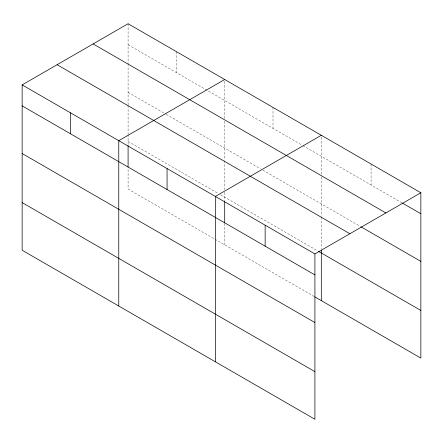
<?xml version="1.0" encoding="UTF-8"?>
<svg xmlns="http://www.w3.org/2000/svg" width="443" height="443" viewBox="0 0 443 443"><rect width="100%" height="100%" fill="white"/><g stroke="black" fill="none" stroke-linecap="round" stroke-linejoin="round"><path stroke-width="0.33" stroke-dasharray="2.21 1.66" d="M128.088 104.797L128.088 65.426M128.088 64.739L128.088 23.734M224.701 121.205L224.701 159.884M224.701 118.442L224.701 79.513M321.313 176.984L321.313 216.356M321.313 174.221L321.313 135.292M128.088 44.715L302.226 145.254M302.824 145.597L401.89 202.794M128.088 92.354L165.66 114.045M166.258 114.388L260.484 168.789M262.871 170.167L360.414 226.484M128.088 141.439L218.139 193.425M220.525 194.804L317.736 250.926M314.153 296.5L128.088 189.078L128.088 168.362M371.079 164.026L371.079 185.002M321.313 217.042L321.313 248.844M273.004 107.405L273.004 128.381M224.701 160.576L224.701 189.61M224.701 192.378L224.701 200.668M224.701 223.449L224.701 244.852M176.397 51.626L176.397 72.602M128.088 105.489L128.088 133.83M128.088 134.522L128.088 144.889"/><path stroke-width="0.66" d="M22.15 84.901L314.912 253.922L314.912 419.266L22.15 250.24L22.15 84.901L128.088 23.734L420.85 192.76L420.85 358.099L314.751 296.843M224.701 79.513L118.763 140.68L118.763 306.019M321.313 135.292L215.37 196.454L215.37 361.798M314.912 253.922L420.85 192.76M402.482 203.132L420.85 213.736M93.13 43.918L385.892 212.945M361.006 226.827L420.85 261.376M57.108 64.717L349.87 233.738M318.329 251.27L420.85 310.46M22.15 105.877L314.912 274.904M22.15 153.516L314.912 322.543M22.15 202.601L314.912 371.627M321.313 250.229L321.313 300.631M265.141 225.188L265.141 246.17M224.701 201.36L224.701 222.763M167.066 168.567L167.066 189.543M128.088 145.581L128.088 166.983M70.454 112.788L70.454 133.769"/></g></svg>
